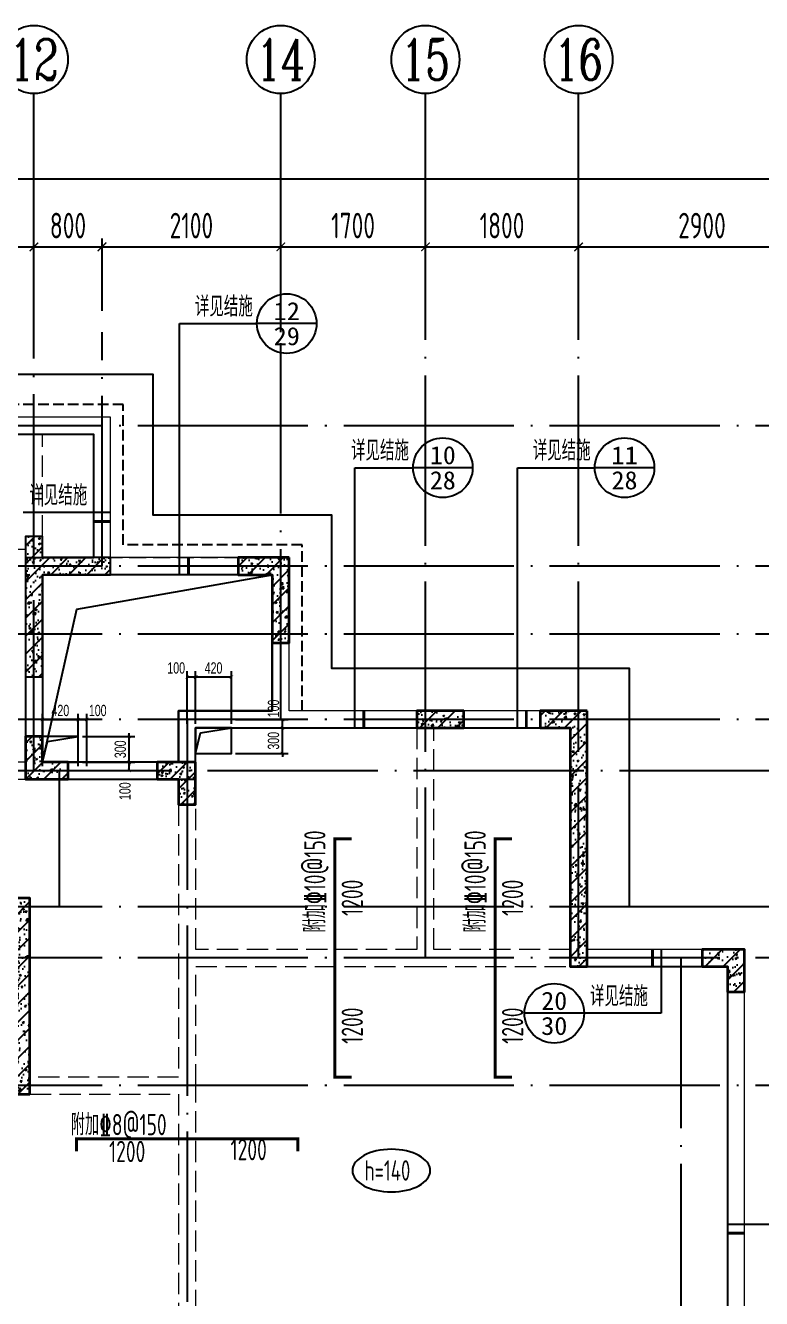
# Model space of a CAD drawing. Extents: x -668857 to 154266, y -275694 to 291306.
# Drawn here: x -213229 to -204579, y -212063 to -197113 of the extents above; entities that cross this region are included whole.
import ezdxf
from ezdxf.enums import TextEntityAlignment as Align

# ---------------------------------------------------------------- set-up
doc = ezdxf.new("R2010")
doc.units = 0
doc.header["$LTSCALE"] = 1000
for name, pattern in [('#P_--_20B1_001_t3$0$DASH', [0.35, 0.25, -0.1]), ('__DASH', [0.35, 0.25, -0.1]), ('DASH', [0.35, 0.25, -0.1]), ('DOTE', [2.42, 2, -0.2, 0.02, -0.2])]:
    doc.linetypes.add(name, pattern=pattern)
doc.layers.get('0').update_dxf_attribs({"linetype": 'CONTINUOUS'})
doc.layers.get('DEFPOINTS').update_dxf_attribs({"linetype": 'CONTINUOUS'})
for name, color, linetype in [('A-AXIS', 1, 'CONTINUOUS'), ('A-DOTE', 10, 'DOTE'), ('AXIS_NUM', 7, 'CONTINUOUS'), ('DIM_IDEN', 67, 'CONTINUOUS'), ('PUB_TEXT', 2, 'CONTINUOUS'), ('ROOF', 183, 'CONTINUOUS'), ('S-B板标注', 3, 'CONTINUOUS'), ('S-B板配筋', 6, 'CONTINUOUS'), ('S-B板配筋号', 7, 'CONTINUOUS'), ('S-D洞口', 4, 'CONTINUOUS'), ('S-D洞口标注', 3, 'CONTINUOUS'), ('S-L主梁线', 4, 'DASH'), ('S-Q墙填充', 252, 'CONTINUOUS'), ('S-Q墙实线', 6, 'CONTINUOUS'), ('S-Y一般标注', 3, 'CONTINUOUS'), ('S-Z柱填充', 252, 'CONTINUOUS'), ('S-Z柱实线', 6, 'CONTINUOUS'), ('看线', 251, 'CONTINUOUS')]:
    doc.layers.add(name, color=color, linetype=linetype)
doc.layers.add('平面-看线', color=45, linetype='CONTINUOUS', lineweight=15)
doc.styles.add('_TCH_AXIS', font='COMPLEX', dxfattribs={"bigfont": 'GBCBIG'})
doc.styles.add('_TCH_LABEL', font='simhei.ttf')
doc.styles.add('TSSD_Axis', font='complex.shx', dxfattribs={"width": 0.7, "bigfont": 'hztxt.shx'})
doc.styles.add('TSSD_DIMENSION', font='Tssdeng.shx', dxfattribs={"width": 0.7, "bigfont": 'tssdchn.shx'})
doc.styles.add('TSSD_REIN', font='tssdeng.shx', dxfattribs={"width": 0.7, "height": 300, "bigfont": 'tssdchn.shx'})
doc.styles.add('结构文字', font='zstxt.shx', dxfattribs={"width": 0.7, "bigfont": 'zshz.shx'})
doc.dimstyles.new('STRUCK30', dxfattribs={"dimscale": 0.33333, "dimtxt": 400, "dimasz": 121, "dimexe": 200, "dimexo": 150, "dimgap": 115, "dimtad": 1, "dimdec": 0, "dimdsep": 46, "dimtxsty": '结构文字', "dimblk": 'ARCHTICK', "dimcen": 400, "dimclrd": 3, "dimclre": 3, "dimclrt": 7, "dimadec": 0, "dimazin": 0, "dimtfac": 1, "dimtdec": 0, "dimtix": 1, "dimtmove": 2, "dimatfit": 3, "dimldrblk": '_DIMX', "dimfxl": 0, "dimtolj": 1, "dimtzin": 0, "dimarcsym": 0})
doc.dimstyles.new('TSSD_100_100', dxfattribs={"dimtxt": 300, "dimasz": 100, "dimexe": 100, "dimexo": 250, "dimgap": 100, "dimtad": 1, "dimdec": 0, "dimzin": 0, "dimdsep": 46, "dimtxsty": 'TSSD_DIMENSION', "dimblk": 'ARCHTICK', "dimcen": 0, "dimdle": 100, "dimclrt": 7, "dimadec": 0, "dimazin": 0, "dimtfac": 1, "dimtdec": 0, "dimtix": 1, "dimtmove": 2, "dimatfit": 3, "dimldrblk": 'ARCHTICK', "dimfxl": 0, "dimtolj": 1, "dimtzin": 0, "dimarcsym": 0})
pattern_1 = [(50, (79242.38, 113232.59), (215.17805, -18.82564), [22.5, -247.5]), (355, (79242.38, 113232.6), (-41.6254, 225.6576), [18, -198]), (100.4514, (79260.31, 113231.02), (173.5528, 206.8319), [19.1221, -210.3426]), (46.1842, (79242.38, 113292.6), (320.1723, -49.6557), [33.75, -371.25]), (96.6356, (79269.06, 113288.45), (280.3988, 292.2354), [28.683, -315.514]), (351.1842, (79242.38, 113292.6), (280.3986, 292.2356), [27, -297]), (21, (79272.38, 113277.59), (179.0721, -120.78567), [22.5, -247.5]), (326, (79272.38, 113277.6), (72.9946, 217.545), [18, -198]), (71.4514, (79287.3, 113267.52), (252.0668, 96.75915), [19.1221, -210.3426]), (37.5, (79242.38, 113232.59), (3.64796, 99.86816), [0, -195.6, 0, -201, 0, -198.75]), (7.5, (79242.38, 113232.59), (78.92086, 118.32351), [0, -114.6, 0, -191.1, 0, -75.75]), (327.5, (79175.48, 113232.59), (160.14673, -6.76646), [0, -75, 0, -234, 0, -310.5]), (317.5, (79145.48, 113232.59), (174.95585, 30.0315), [0, -97.5, 0, -155.4, 0, -220.5]), (45, (79242.38, 113232.59), (-106.066, 106.066), [])]

# ---------------------------------------------------------------- blocks, each defined once
blk = doc.blocks.new('ts_axno')
at = {"color": 0, "linetype": 'ByBlock', "lineweight": -2}
blk.add_circle((0, 0), 0.5, dxfattribs=at)
at = {"color": 0, "linetype": 'ByBlock', "lineweight": -2, "style": 'TSSD_Axis', "width": 0.7}
blk.add_attdef('A', text='', height=0.6, dxfattribs=at).set_placement((0, 0), align=Align.MIDDLE_CENTER)
blk = doc.blocks.new('_ArchTick')
at = {"color": 0, "linetype": 'ByBlock', "const_width": 0.15}
blk.add_lwpolyline([(-0.5, -0.5), (0.5, 0.5)], dxfattribs=at)
blk = doc.blocks.new('*D156')
at = {"layer": 'DEFPOINTS', "color": 0}
for p in [(18500, 19250), (15700, 18250), (18500, 18250)]:
    blk.add_point(p, dxfattribs=at)
at = {"layer": 'S-Y一般标注', "color": 0, "lineweight": -2}
for p, q in [((15700, 18500), (15700, 19350)), ((18500, 18500), (18500, 19350)), ((15600, 19250), (18600, 19250))]:
    blk.add_line(p, q, dxfattribs=at)
at = {"layer": 'S-Y一般标注', "color": 0, "lineweight": -2, "xscale": 100, "yscale": 100, "zscale": 100, "rotation": 180}
blk.add_blockref('_ArchTick', (15700, 19250), dxfattribs=at)
at = {"layer": 'S-Y一般标注', "color": 0, "lineweight": -2, "xscale": 100, "yscale": 100, "zscale": 100}
blk.add_blockref('_ArchTick', (18500, 19250), dxfattribs=at)
at = {"layer": 'S-Y一般标注', "color": 7, "insert": (17100, 19500), "char_height": 300, "attachment_point": 5, "style": 'TSSD_DIMENSION'}
blk.add_mtext('\\A1;2800', dxfattribs=at)
blk = doc.blocks.new('*D157')
at = {"layer": 'DEFPOINTS', "color": 0}
for p in [(19300, 19250), (18500, 18250), (19300, 18250)]:
    blk.add_point(p, dxfattribs=at)
at = {"layer": 'S-Y一般标注', "color": 0, "lineweight": -2}
for p, q in [((18500, 18500), (18500, 19350)), ((19300, 18500), (19300, 19350)), ((18400, 19250), (19400, 19250))]:
    blk.add_line(p, q, dxfattribs=at)
at = {"layer": 'S-Y一般标注', "color": 0, "lineweight": -2, "xscale": 100, "yscale": 100, "zscale": 100, "rotation": 180}
blk.add_blockref('_ArchTick', (18500, 19250), dxfattribs=at)
at = {"layer": 'S-Y一般标注', "color": 0, "lineweight": -2, "xscale": 100, "yscale": 100, "zscale": 100}
blk.add_blockref('_ArchTick', (19300, 19250), dxfattribs=at)
at = {"layer": 'S-Y一般标注', "color": 7, "insert": (18900, 19500), "char_height": 300, "attachment_point": 5, "style": 'TSSD_DIMENSION'}
blk.add_mtext('\\A1;800', dxfattribs=at)
blk = doc.blocks.new('*D158')
at = {"layer": 'DEFPOINTS', "color": 0}
for p in [(23100, 19250), (21400, 18250), (23100, 18250)]:
    blk.add_point(p, dxfattribs=at)
at = {"layer": 'S-Y一般标注', "color": 0, "lineweight": -2}
for p, q in [((21400, 18500), (21400, 19350)), ((23100, 18500), (23100, 19350)), ((21300, 19250), (23200, 19250))]:
    blk.add_line(p, q, dxfattribs=at)
at = {"layer": 'S-Y一般标注', "color": 0, "lineweight": -2, "xscale": 100, "yscale": 100, "zscale": 100, "rotation": 180}
blk.add_blockref('_ArchTick', (21400, 19250), dxfattribs=at)
at = {"layer": 'S-Y一般标注', "color": 0, "lineweight": -2, "xscale": 100, "yscale": 100, "zscale": 100}
blk.add_blockref('_ArchTick', (23100, 19250), dxfattribs=at)
at = {"layer": 'S-Y一般标注', "color": 7, "insert": (22250, 19500), "char_height": 300, "attachment_point": 5, "style": 'TSSD_DIMENSION'}
blk.add_mtext('\\A1;1700', dxfattribs=at)
blk = doc.blocks.new('*D159')
at = {"layer": 'DEFPOINTS', "color": 0}
for p in [(24900, 19250), (23100, 18250), (24900, 18250)]:
    blk.add_point(p, dxfattribs=at)
at = {"layer": 'S-Y一般标注', "color": 0, "lineweight": -2}
for p, q in [((23100, 18500), (23100, 19350)), ((24900, 18500), (24900, 19350)), ((23000, 19250), (25000, 19250))]:
    blk.add_line(p, q, dxfattribs=at)
at = {"layer": 'S-Y一般标注', "color": 0, "lineweight": -2, "xscale": 100, "yscale": 100, "zscale": 100, "rotation": 180}
blk.add_blockref('_ArchTick', (23100, 19250), dxfattribs=at)
at = {"layer": 'S-Y一般标注', "color": 0, "lineweight": -2, "xscale": 100, "yscale": 100, "zscale": 100}
blk.add_blockref('_ArchTick', (24900, 19250), dxfattribs=at)
at = {"layer": 'S-Y一般标注', "color": 7, "insert": (24000, 19500), "char_height": 300, "attachment_point": 5, "style": 'TSSD_DIMENSION'}
blk.add_mtext('\\A1;1800', dxfattribs=at)
blk = doc.blocks.new('*D160')
at = {"layer": 'DEFPOINTS', "color": 0}
for p in [(27800, 19250), (24900, 18250), (27800, 18250)]:
    blk.add_point(p, dxfattribs=at)
at = {"layer": 'S-Y一般标注', "color": 0, "lineweight": -2}
for p, q in [((24900, 18500), (24900, 19350)), ((27800, 18500), (27800, 19350)), ((24800, 19250), (27900, 19250))]:
    blk.add_line(p, q, dxfattribs=at)
at = {"layer": 'S-Y一般标注', "color": 0, "lineweight": -2, "xscale": 100, "yscale": 100, "zscale": 100, "rotation": 180}
blk.add_blockref('_ArchTick', (24900, 19250), dxfattribs=at)
at = {"layer": 'S-Y一般标注', "color": 0, "lineweight": -2, "xscale": 100, "yscale": 100, "zscale": 100}
blk.add_blockref('_ArchTick', (27800, 19250), dxfattribs=at)
at = {"layer": 'S-Y一般标注', "color": 7, "insert": (26350, 19500), "char_height": 300, "attachment_point": 5, "style": 'TSSD_DIMENSION'}
blk.add_mtext('\\A1;2900', dxfattribs=at)
blk = doc.blocks.new('*D173')
at = {"layer": 'DEFPOINTS', "color": 0}
for p in [(54600, 20050), (4600, 18250), (54600, 18250)]:
    blk.add_point(p, dxfattribs=at)
at = {"layer": 'S-Y一般标注', "color": 0, "lineweight": -2}
for p, q in [((4500, 20050), (54700, 20050)), ((4600, 18500), (4600, 20150)), ((54600, 18500), (54600, 20150))]:
    blk.add_line(p, q, dxfattribs=at)
at = {"layer": 'S-Y一般标注', "color": 0, "lineweight": -2, "xscale": 100, "yscale": 100, "zscale": 100, "rotation": 180}
blk.add_blockref('_ArchTick', (4600, 20050), dxfattribs=at)
at = {"layer": 'S-Y一般标注', "color": 0, "lineweight": -2, "xscale": 100, "yscale": 100, "zscale": 100}
blk.add_blockref('_ArchTick', (54600, 20050), dxfattribs=at)
at = {"layer": 'S-Y一般标注', "color": 7, "insert": (29600, 20300), "char_height": 300, "attachment_point": 5, "style": 'TSSD_DIMENSION'}
blk.add_mtext('\\A1;50000', dxfattribs=at)
blk = doc.blocks.new('*D185')
at = {"layer": 'DEFPOINTS', "color": 0}
for p in [(21400, 19250), (19300, 18250), (21400, 18250)]:
    blk.add_point(p, dxfattribs=at)
at = {"layer": 'S-Y一般标注', "color": 0, "lineweight": -2}
for p, q in [((19300, 18500), (19300, 19350)), ((21400, 18500), (21400, 19350)), ((19200, 19250), (21500, 19250))]:
    blk.add_line(p, q, dxfattribs=at)
at = {"layer": 'S-Y一般标注', "color": 0, "lineweight": -2, "xscale": 100, "yscale": 100, "zscale": 100, "rotation": 180}
blk.add_blockref('_ArchTick', (19300, 19250), dxfattribs=at)
at = {"layer": 'S-Y一般标注', "color": 0, "lineweight": -2, "xscale": 100, "yscale": 100, "zscale": 100}
blk.add_blockref('_ArchTick', (21400, 19250), dxfattribs=at)
at = {"layer": 'S-Y一般标注', "color": 7, "insert": (20350, 19500), "char_height": 300, "attachment_point": 5, "style": 'TSSD_DIMENSION'}
blk.add_mtext('\\A1;2100', dxfattribs=at)
blk = doc.blocks.new('20210731.05472099')
at = {"layer": 'ROOF', "ltscale": 0.8}
for points in [[(21200, 3000), (21200, 8000), (19350, 8000), (19350, 10800), (15850, 10800), (15850, 12600), (13750, 12600), (13750, 14250), (8150, 14250), (8150, 12600), (6050, 12600), (6050, 10800), (2550, 10800), (2550, 8500), (1850, 8500)], [(8850, 12100), (8850, 13550), (13050, 13550), (13050, 12100), (12250, 12100), (12250, 9500), (14250, 9500), (14250, 10100), (18650, 10100), (18650, 7300), (20500, 7300), (20500, 3000), (14050, 3000), (14050, 1200), (7850, 1200), (7850, 3000), (2050, 3000), (2050, 7300), (3250, 7300), (3250, 10100), (4850, 10100), (4850, 7300), (9600, 7300)]]:
    blk.add_lwpolyline(points, dxfattribs=at)
blk.add_lwpolyline([(15150, 10300), (15150, 11900), (12450, 11900), (12450, 9701), (14050, 9701), (14050, 10300)], close=True, dxfattribs=at)
at = {"layer": '平面-看线', "linetype": 'DASH', "ltscale": 0.8}
blk.add_lwpolyline([(20900, 3000), (20700, 3000), (20700, 7500), (18850, 7500), (18850, 10300), (15350, 10300), (15350, 12100), (13250, 12100), (13250, 13750), (8650, 13750), (8650, 12100), (6550, 12100), (6550, 10300), (3050, 10300), (3050, 8400)], dxfattribs=at)
at = {"layer": '看线', "color": 202, "linetype": '#P_--_20B1_001_t3$0$DASH', "ltscale": 0.5}
blk.add_lwpolyline([(15500, 10300), (15500, 12250), (13400, 12250), (13400, 13900), (8500, 13900), (8500, 12250), (6400, 12250), (6400, 10300)], dxfattribs=at)
blk = doc.blocks.new('20210807.15294921')
at = {"layer": 'S-Q墙填充'}
h = blk.add_hatch(dxfattribs=at)
h.set_pattern_fill('ARMORED', color=252, scale=30, style=0)
h.set_pattern_definition([(50, (73980.54, 281268.66), (215.17805, -18.82564), [22.5, -247.5]), (355, (73980.54, 281268.66), (-41.6254, 225.65764), [18, -198]), (100.4514, (73998.48, 281267.1), (173.55281, 206.83186), [19.12206, -210.34263]), (46.1842, (73980.54, 281328.66), (320.1723, -49.6557), [33.75, -371.25]), (96.6356, (74007.23, 281324.53), (280.3988, 292.23536), [28.6831, -315.5139]), (351.1842, (73980.54, 281328.66), (280.3986, 292.2356), [27, -297]), (21, (74010.54, 281313.66), (179.07212, -120.78567), [22.5, -247.5]), (326, (74010.54, 281313.66), (72.9946, 217.54501), [18, -198]), (71.4514, (74025.47, 281303.6), (252.06679, 96.75915), [19.12206, -210.34263]), (37.5, (73980.544, 281268.66), (3.647957, 99.868156), [0, -195.6, 0, -201, 0, -198.75]), (7.5, (73980.54, 281268.66), (78.92086, 118.323514), [0, -114.6, 0, -191.1, 0, -75.75]), (327.5, (73913.644, 281268.66), (160.14673, -6.766462), [0, -75, 0, -234, 0, -310.5]), (317.5, (73883.64, 281268.66), (174.95585, 30.031495), [0, -97.5, 0, -155.4, 0, -220.5]), (45, (73980.54, 281268.66), (-106.06602, 106.06602), [])])
h.paths.add_polyline_path([(72116, 67840), (72116, 66540), (72316, 66540), (72316, 67740), (73115, 67740), (73115, 67940), (72316, 67940), (72316, 68190), (72116, 68190)])
h = blk.add_hatch(dxfattribs=at)
h.set_pattern_fill('ARMORED', color=252, scale=30, style=0)
h.set_pattern_definition(pattern_1)
h.paths.add_polyline_path([(75216, 67940), (74616, 67940), (74616, 67740), (75016, 67740), (75016, 66940), (75216, 66940)])
h = blk.add_hatch(dxfattribs=at)
h.set_pattern_fill('ARMORED', color=252, scale=30, style=0)
h.set_pattern_definition(pattern_1)
h.paths.add_polyline_path([(78716, 66140), (78166, 66140), (78166, 65940), (78516, 65940), (78516, 63140), (78716, 63140)])
h = blk.add_hatch(dxfattribs=at)
h.set_pattern_fill('ARMORED', color=252, scale=30, style=0)
h.set_pattern_definition(pattern_1)
h.paths.add_polyline_path([(72166, 61640), (72166, 62790), (72166, 63240), (72166, 63940), (71966, 63940), (71966, 63240), (71966, 62790), (71966, 61840), (71766, 61840), (71766, 61640)])
at = {"layer": 'S-Z柱填充'}
h = blk.add_hatch(dxfattribs=at)
h.set_pattern_fill('ARMORED', color=252, scale=30, style=0)
h.set_pattern_definition(pattern_1)
h.paths.add_polyline_path([(77266, 66140), (76716, 66140), (76716, 65940), (77266, 65940)])
h = blk.add_hatch(dxfattribs=at)
h.set_pattern_fill('ARMORED', color=252, scale=30, style=0)
h.set_pattern_definition(pattern_1)
h.paths.add_polyline_path([(72316, 65840), (72116, 65840), (72116, 65340), (72616, 65340), (72616, 65540), (72316, 65540)])
h = blk.add_hatch(dxfattribs=at)
h.set_pattern_fill('ARMORED', color=252, scale=30, style=0)
h.set_pattern_definition(pattern_1)
h.paths.add_polyline_path([(74115, 65540), (73665, 65540), (73665, 65340), (73915, 65340), (73915, 65040), (74115, 65040)])
h = blk.add_hatch(dxfattribs=at)
h.set_pattern_fill('ARMORED', color=252, scale=30, style=0)
h.set_pattern_definition(pattern_1)
h.paths.add_polyline_path([(80066, 63140), (80366, 63140), (80366, 62840), (80566, 62840), (80566, 63340), (80066, 63340)])
at = {"layer": 'S-D洞口', "color": 5}
blk.add_lwpolyline([(75016, 67740), (72316, 67740), (72316, 65540), (72720, 67335), (75016, 67740), (75016, 66140), (73915, 66140), (73915, 65540), (72316, 65540)], dxfattribs=at)
at = {"layer": 'S-L主梁线', "linetype": 'ByBlock', "lineweight": 18}
for p, q in [((72215, 69590), (69416, 69590)), ((73116, 69590), (72215, 69590)), ((73115, 67940), (73116, 69590)), ((74616, 67940), (73115, 67940)), ((75016, 66940), (75016, 66140)), ((75216, 66140), (75216, 66940)), ((72316, 65840), (72316, 66540)), ((73915, 66140), (73915, 65540)), ((75016, 66140), (73915, 66140)), ((76716, 66140), (75216, 66140)), ((78166, 66140), (77266, 66140)), ((73665, 65540), (72616, 65540)), ((80066, 63340), (78716, 63340)), ((80566, 59240), (80566, 62840))]:
    blk.add_line(p, q, dxfattribs=at)
at = {"layer": 'S-L主梁线', "linetype": '__DASH', "lineweight": 18}
for p, q in [((72315, 69390), (72916, 69390)), ((72316, 68190), (72315, 69390)), ((72916, 69390), (72915, 67940)), ((72316, 68140), (72316, 68190)), ((69516, 68040), (72116, 68040)), ((73115, 67740), (74616, 67740)), ((72116, 66540), (72116, 65840)), ((74115, 65540), (74115, 65940)), ((74115, 65940), (75116, 65940)), ((75116, 65940), (76716, 65940)), ((76716, 65940), (76716, 63340)), ((76916, 63340), (76916, 65940)), ((77266, 65940), (78166, 65940)), ((72116, 65540), (69516, 65540)), ((69516, 65340), (72116, 65340)), ((72616, 65340), (73665, 65340)), ((73916, 65041), (73916, 63240)), ((74116, 63340), (74116, 65041)), ((73916, 63240), (73916, 61840)), ((76716, 63340), (74116, 63340)), ((78516, 63340), (76916, 63340)), ((74116, 63140), (76816, 63140)), ((74116, 61740), (74116, 63140)), ((76816, 63140), (78516, 63140)), ((78716, 63140), (80066, 63140)), ((80366, 62840), (80366, 59240)), ((73916, 61840), (72166, 61840)), ((72166, 61640), (73916, 61640)), ((73916, 61640), (73916, 59090)), ((74116, 59090), (74116, 61740))]:
    blk.add_line(p, q, dxfattribs=at)
at = {"layer": 'S-Q墙实线'}
blk.add_lwpolyline([(72116, 67840), (72116, 66540), (72316, 66540), (72316, 67740), (73115, 67740), (73115, 67940), (72316, 67940), (72316, 68190), (72116, 68190)], close=True, dxfattribs=at)
at = {"layer": 'S-Q墙实线', "lineweight": 35}
for points in [[(75216, 67940), (74616, 67940), (74616, 67740), (75016, 67740), (75016, 66940), (75216, 66940)], [(78716, 66140), (78166, 66140), (78166, 65940), (78516, 65940), (78516, 63140), (78716, 63140)], [(72166, 61640), (72166, 62790), (72166, 63240), (72166, 63940), (71966, 63940), (71966, 63240), (71966, 62790), (71966, 61840), (71766, 61840), (71766, 61640)]]:
    blk.add_lwpolyline(points, close=True, dxfattribs=at)
at = {"layer": 'S-Z柱实线', "lineweight": 35}
for points in [[(77266, 66140), (76716, 66140), (76716, 65940), (77266, 65940)], [(72316, 65840), (72116, 65840), (72116, 65340), (72616, 65340), (72616, 65540), (72316, 65540)], [(74115, 65540), (73665, 65540), (73665, 65340), (73915, 65340), (73915, 65040), (74115, 65040)], [(80066, 63140), (80366, 63140), (80366, 62840), (80566, 62840), (80566, 63340), (80066, 63340)]]:
    blk.add_lwpolyline(points, close=True, dxfattribs=at)
blk = doc.blocks.new('*D1038')
at = {"layer": 'DEFPOINTS', "color": 0}
for p in [(-212609, -205463), (-212009, -205463), (-212609, -205763)]:
    blk.add_point(p, dxfattribs=at)
at = {"layer": 'S-D洞口标注', "color": 3, "lineweight": -2}
for p, q in [((-212559, -205463), (-211943, -205463)), ((-212009, -205463), (-212009, -205422)), ((-212009, -205763), (-212009, -205463)), ((-212559, -205763), (-211943, -205763)), ((-212009, -205763), (-212009, -205803))]:
    blk.add_line(p, q, dxfattribs=at)
at = {"layer": 'S-D洞口标注', "color": 3, "lineweight": -2, "xscale": 40.33293, "yscale": 40.33293, "zscale": 40.33293}
for p, rotation in [((-212009, -205463), 270), ((-212009, -205763), 90)]:
    blk.add_blockref('_ArchTick', p, dxfattribs=dict(at, rotation=rotation))
at = {"layer": 'S-D洞口标注', "color": 7, "insert": (-212114, -205613), "char_height": 133.3, "attachment_point": 5, "rotation": 90, "style": '结构文字'}
blk.add_mtext('\\A1;300', dxfattribs=at)
blk = doc.blocks.new('_DIMX')
blk.add_line((-150, 0), (150, 0))
at = {"const_width": 50}
blk.add_lwpolyline([(-70, -70), (70, 70)], dxfattribs=at)
blk = doc.blocks.new('*D1039')
at = {"layer": 'DEFPOINTS', "color": 0}
for p in [(-212609, -205263), (-213029, -205863), (-212609, -205863)]:
    blk.add_point(p, dxfattribs=at)
at = {"layer": 'S-D洞口标注', "color": 3, "lineweight": -2}
for p, q in [((-213029, -205813), (-213029, -205197)), ((-212609, -205813), (-212609, -205197)), ((-213029, -205263), (-212609, -205263))]:
    blk.add_line(p, q, dxfattribs=at)
at = {"layer": 'S-D洞口标注', "color": 3, "lineweight": -2, "xscale": 40.33293, "yscale": 40.33293, "zscale": 40.33293, "rotation": 180}
blk.add_blockref('_ArchTick', (-213029, -205263), dxfattribs=at)
at = {"layer": 'S-D洞口标注', "color": 3, "lineweight": -2, "xscale": 40.33293, "yscale": 40.33293, "zscale": 40.33293}
blk.add_blockref('_ArchTick', (-212609, -205263), dxfattribs=at)
at = {"layer": 'S-D洞口标注', "color": 7, "insert": (-212819, -205158), "char_height": 133.3, "attachment_point": 5, "style": '结构文字'}
blk.add_mtext('\\A1;420', dxfattribs=at)
blk = doc.blocks.new('*D1040')
at = {"layer": 'DEFPOINTS', "color": 0}
for p in [(-212509, -205263), (-212609, -205863), (-212509, -205863)]:
    blk.add_point(p, dxfattribs=at)
at = {"layer": 'S-D洞口标注', "color": 3, "lineweight": -2}
for p, q in [((-212609, -205813), (-212609, -205197)), ((-212509, -205813), (-212509, -205197)), ((-212609, -205263), (-212509, -205263))]:
    blk.add_line(p, q, dxfattribs=at)
at = {"layer": 'S-D洞口标注', "color": 3, "lineweight": -2, "xscale": 40.33293, "yscale": 40.33293, "zscale": 40.33293, "rotation": 180}
blk.add_blockref('_ArchTick', (-212609, -205263), dxfattribs=at)
at = {"layer": 'S-D洞口标注', "color": 3, "lineweight": -2, "xscale": 40.33293, "yscale": 40.33293, "zscale": 40.33293}
blk.add_blockref('_ArchTick', (-212509, -205263), dxfattribs=at)
at = {"layer": 'S-D洞口标注', "color": 7, "insert": (-212380, -205158), "char_height": 133.3, "attachment_point": 5, "style": '结构文字'}
blk.add_mtext('\\A1;100', dxfattribs=at)
blk = doc.blocks.new('*D1041')
at = {"layer": 'DEFPOINTS', "color": 0}
for p in [(-212609, -205763), (-212009, -205763), (-212609, -205863)]:
    blk.add_point(p, dxfattribs=at)
at = {"layer": 'S-D洞口标注', "color": 3, "lineweight": -2}
for p, q in [((-212559, -205763), (-211943, -205763)), ((-212009, -205863), (-212009, -205763)), ((-212559, -205863), (-211943, -205863))]:
    blk.add_line(p, q, dxfattribs=at)
at = {"layer": 'S-D洞口标注', "color": 3, "lineweight": -2, "xscale": 40.33293, "yscale": 40.33293, "zscale": 40.33293}
for p, rotation in [((-212009, -205763), 90), ((-212009, -205863), 270)]:
    blk.add_blockref('_ArchTick', p, dxfattribs=dict(at, rotation=rotation))
at = {"layer": 'S-D洞口标注', "color": 7, "insert": (-212059, -206105), "char_height": 133.3, "attachment_point": 5, "rotation": 90, "style": '结构文字'}
blk.add_mtext('\\A1;100', dxfattribs=at)
blk = doc.blocks.new('*D1050')
at = {"layer": 'DEFPOINTS', "color": 0}
for p in [(-210809, -205363), (-210209, -205363), (-210809, -205663)]:
    blk.add_point(p, dxfattribs=at)
at = {"layer": 'S-D洞口标注', "color": 3, "lineweight": -2}
for p, q in [((-210759, -205363), (-210143, -205363)), ((-210209, -205363), (-210209, -205323)), ((-210209, -205663), (-210209, -205363)), ((-210759, -205663), (-210143, -205663)), ((-210209, -205663), (-210209, -205703))]:
    blk.add_line(p, q, dxfattribs=at)
at = {"layer": 'S-D洞口标注', "color": 3, "lineweight": -2, "xscale": 40.33293, "yscale": 40.33293, "zscale": 40.33293}
for p, rotation in [((-210209, -205363), 270), ((-210209, -205663), 90)]:
    blk.add_blockref('_ArchTick', p, dxfattribs=dict(at, rotation=rotation))
at = {"layer": 'S-D洞口标注', "color": 7, "insert": (-210314, -205513), "char_height": 133.3, "attachment_point": 5, "rotation": 90, "style": '结构文字'}
blk.add_mtext('\\A1;300', dxfattribs=at)
blk = doc.blocks.new('*D1051')
at = {"layer": 'DEFPOINTS', "color": 0}
for p in [(-210809, -204764), (-211229, -205364), (-210809, -205363)]:
    blk.add_point(p, dxfattribs=at)
at = {"layer": 'S-D洞口标注', "color": 3, "lineweight": -2}
for p, q in [((-211229, -205314), (-211229, -204697)), ((-211229, -204764), (-210809, -204764)), ((-210809, -205313), (-210809, -204697))]:
    blk.add_line(p, q, dxfattribs=at)
at = {"layer": 'S-D洞口标注', "color": 3, "lineweight": -2, "xscale": 40.33293, "yscale": 40.33293, "zscale": 40.33293, "rotation": 180}
blk.add_blockref('_ArchTick', (-211229, -204764), dxfattribs=at)
at = {"layer": 'S-D洞口标注', "color": 3, "lineweight": -2, "xscale": 40.33293, "yscale": 40.33293, "zscale": 40.33293}
blk.add_blockref('_ArchTick', (-210809, -204764), dxfattribs=at)
at = {"layer": 'S-D洞口标注', "color": 7, "insert": (-211019, -204659), "char_height": 133.3, "attachment_point": 5, "style": '结构文字'}
blk.add_mtext('\\A1;420', dxfattribs=at)
blk = doc.blocks.new('*D1052')
at = {"layer": 'DEFPOINTS', "color": 0}
for p in [(-210809, -205263), (-210809, -205363), (-210209, -205263)]:
    blk.add_point(p, dxfattribs=at)
at = {"layer": 'S-D洞口标注', "color": 3, "lineweight": -2}
for p, q in [((-210759, -205263), (-210143, -205263)), ((-210759, -205363), (-210143, -205363)), ((-210209, -205363), (-210209, -205263))]:
    blk.add_line(p, q, dxfattribs=at)
at = {"layer": 'S-D洞口标注', "color": 3, "lineweight": -2, "xscale": 40.33293, "yscale": 40.33293, "zscale": 40.33293}
for p, rotation in [((-210209, -205263), 90), ((-210209, -205363), 270)]:
    blk.add_blockref('_ArchTick', p, dxfattribs=dict(at, rotation=rotation))
at = {"layer": 'S-D洞口标注', "color": 7, "insert": (-210314, -205134), "char_height": 133.3, "attachment_point": 5, "rotation": 90, "style": '结构文字'}
blk.add_mtext('\\A1;100', dxfattribs=at)
blk = doc.blocks.new('*D1053')
at = {"layer": 'DEFPOINTS', "color": 0}
for p in [(-211229, -204764), (-211329, -205364), (-211229, -205364)]:
    blk.add_point(p, dxfattribs=at)
at = {"layer": 'S-D洞口标注', "color": 3, "lineweight": -2}
for p, q in [((-211329, -205314), (-211329, -204697)), ((-211329, -204764), (-211229, -204764)), ((-211229, -205314), (-211229, -204697))]:
    blk.add_line(p, q, dxfattribs=at)
at = {"layer": 'S-D洞口标注', "color": 3, "lineweight": -2, "xscale": 40.33293, "yscale": 40.33293, "zscale": 40.33293, "rotation": 180}
blk.add_blockref('_ArchTick', (-211329, -204764), dxfattribs=at)
at = {"layer": 'S-D洞口标注', "color": 3, "lineweight": -2, "xscale": 40.33293, "yscale": 40.33293, "zscale": 40.33293}
blk.add_blockref('_ArchTick', (-211229, -204764), dxfattribs=at)
at = {"layer": 'S-D洞口标注', "color": 7, "insert": (-211458, -204659), "char_height": 133.3, "attachment_point": 5, "style": '结构文字'}
blk.add_mtext('\\A1;100', dxfattribs=at)
blk = doc.blocks.new('20210811.10013268')
at = {"layer": 'DIM_IDEN'}
for p, q in [((15665, 16253), (16574, 16253)), ((15665, 13305), (15665, 16253)), ((17274, 16253), (16574, 16253)), ((17723, 14561), (18408, 14561)), ((17723, 11505), (17723, 14561)), ((19108, 14561), (18408, 14561)), ((19634, 14561), (20543, 14561)), ((19634, 11505), (19634, 14561)), ((21243, 14561), (20543, 14561)), ((14599, 14036), (13828, 14036)), ((14853, 14036), (14599, 14036)), ((21325, 8905), (21325, 8154)), ((20417, 8154), (19717, 8154)), ((21325, 8154), (20417, 8154)), ((22103, 5679), (23279, 5679))]:
    blk.add_line(p, q, dxfattribs=at)
at = {"layer": 'DIM_IDEN', "const_width": 35}
for points in [[(14853, 13931), (14653, 13931)], [(15770, 13305), (15770, 13505)], [(17828, 11505), (17828, 11705)], [(19739, 11505), (19739, 11705)], [(21220, 8905), (21220, 8705)], [(22103, 5574), (22303, 5574)]]:
    blk.add_lwpolyline(points, dxfattribs=at)
at = {"layer": 'DIM_IDEN'}
for centre in [(16924, 16253), (18758, 14561), (20893, 14561), (20067, 8154)]:
    blk.add_circle(centre, 350, dxfattribs=at)
at = {"layer": 'PUB_TEXT', "style": '_TCH_AXIS'}
for p in [(15844, 16336), (17679, 14645), (19814, 14645), (13898, 14119), (20487, 8237)]:
    blk.add_text('详见结施', height=236.3, dxfattribs=at).set_placement(p)
at = {"layer": 'PUB_TEXT', "style": '_TCH_LABEL'}
for s, height, width, p, p2 in [('12', 211.6, 1.022989, (16768, 16294), (17079, 16294)), ('29', 212.7, 1.00565, (16770, 16000), (17078, 16000)), ('10', 213.8, 0.988889, (18606, 14602), (18910, 14602)), ('11', 210.8, 1.034884, (20736, 14602), (21050, 14602)), ('28', 213.8, 0.988889, (18606, 14307), (18910, 14307)), ('28', 213.8, 0.988889, (20741, 14307), (21045, 14307)), ('20', 213.8, 0.988889, (19915, 8194), (20219, 8194)), ('30', 212.7, 1.00565, (19913, 7900), (20221, 7900))]:
    blk.add_text(s, height=height, dxfattribs=dict(at, width=width)).set_placement(p, p2, align=Align.FIT)
blk = doc.blocks.new('20210726.16395156')
at = {"layer": 'A-AXIS'}
for p, q in [((18500, 18249.9), (18500, 21049.9)), ((21400, 18249.9), (21400, 21049.9)), ((23100, 18249.9), (23100, 21049.9)), ((24900, 18249.9), (24900, 21049.9))]:
    blk.add_line(p, q, dxfattribs=at)
at = {"layer": 'A-DOTE'}
for p, q in [((18500, 13100.3), (18500, 18249.9)), ((19300, 15500), (19300, 18249.9)), ((21400, 13700), (21400, 18249.9)), ((23100, 10900), (23100, 18249.9)), ((24900, 10900), (24900, 18249.9)), ((55600, 17150), (3600, 17150)), ((55600, 15500), (3600, 15500)), ((55600, 14700), (3600, 14700)), ((55600, 13700), (3600, 13700)), ((20299.8, 13700), (20300, 3600)), ((3600, 13100.3), (55600, 13100.3)), ((18800, 11500), (18800, 13100)), ((55600, 11500), (3600, 11500)), ((55600, 10900), (3600, 10900)), ((26100, 10900), (26100, 3600)), ((55600, 9400), (3600, 9400))]:
    blk.add_line(p, q, dxfattribs=at)
at = {"layer": 'A-AXIS'}
ref = blk.add_blockref('ts_axno', (18500, 21449.9), dxfattribs=dict(at, xscale=800, yscale=800, zscale=800))
ref.add_attrib('7', '12', dxfattribs={"layer": 'AXIS_NUM', "height": 480, "style": 'TSSD_Axis', "width": 0.7}).set_placement((18500, 21449.9), align=Align.MIDDLE_CENTER)
ref = blk.add_blockref('ts_axno', (21400, 21449.9), dxfattribs=dict(at, xscale=800, yscale=800, zscale=800))
ref.add_attrib('8', '14', dxfattribs={"layer": 'AXIS_NUM', "height": 480, "style": 'TSSD_Axis', "width": 0.7}).set_placement((21400, 21449.9), align=Align.MIDDLE_CENTER)
ref = blk.add_blockref('ts_axno', (23100, 21449.9), dxfattribs=dict(at, xscale=800, yscale=800, zscale=800))
ref.add_attrib('9', '15', dxfattribs={"layer": 'AXIS_NUM', "height": 480, "style": 'TSSD_Axis', "width": 0.7}).set_placement((23100, 21449.9), align=Align.MIDDLE_CENTER)
ref = blk.add_blockref('ts_axno', (24900, 21449.9), dxfattribs=dict(at, xscale=800, yscale=800, zscale=800))
ref.add_attrib('10', '16', dxfattribs={"layer": 'AXIS_NUM', "height": 480, "style": 'TSSD_Axis', "width": 0.7}).set_placement((24900, 21449.9), align=Align.MIDDLE_CENTER)
at = {"layer": 'S-Y一般标注'}
for base, p1, p2, picture, middle in [((54600, 20049.9), (4600, 18249.9), (54600, 18249.9), '*D173', (29600, 20299.9)), ((18500, 19249.9), (15700, 18249.9), (18500, 18249.9), '*D156', (17100, 19499.9)), ((19300, 19249.9), (18500, 18249.9), (19300, 18249.9), '*D157', (18900, 19499.9)), ((21400, 19249.9), (19300, 18249.9), (21400, 18249.9), '*D185', (20350, 19499.9)), ((23100, 19249.9), (21400, 18249.9), (23100, 18249.9), '*D158', (22250, 19499.9)), ((24900, 19249.9), (23100, 18249.9), (24900, 18249.9), '*D159', (24000, 19499.9)), ((27800, 19249.9), (24900, 18249.9), (27800, 18249.9), '*D160', (26350, 19499.9))]:
    dim = blk.add_linear_dim(base=base, p1=p1, p2=p2, dimstyle='TSSD_100_100', dxfattribs=at)
    dim.commit()
    dim.dimension.update_dxf_attribs({"geometry": picture, "text_midpoint": middle})

msp = doc.modelspace()

# ---------------------------------------------------------------- linework, layer by layer
at = {"layer": 'S-B板标注', "extrusion": (0, 0, -1)}
msp.add_ellipse((-208929.17, -210560.81), major_axis=(457.33, -0.02), ratio=0.54724159, dxfattribs=at)
at = {"layer": 'S-B板配筋', "lineweight": 35, "const_width": 35}
for points in [[(-209394.01, -209463.03), (-209594.01, -209463.03), (-209594.01, -206663.03), (-209394.01, -206663.03)], [(-207510.1, -209463.03), (-207710.1, -209463.03), (-207710.1, -206663.03), (-207510.1, -206663.03)], [(-210029.25, -210336.04), (-210029.25, -210186.04), (-212629.25, -210186.04), (-212629.25, -210336.04)]]:
    msp.add_lwpolyline(points, dxfattribs=at)
at = {"layer": 'S-D洞口', "color": 5}
for points in [[(-210329.25, -203563.03), (-213029.25, -203563.03), (-213029.25, -205762.76), (-212625.19, -203967.09), (-210329.25, -203563.03), (-210329.16, -205163.02), (-211429.4, -205163.02), (-211429.4, -205762.63), (-213029.25, -205762.76)], [(-211229.45, -205663.03), (-210809.45, -205663.03), (-210809.45, -205363.03), (-211229.45, -205363.03), (-211229.45, -205663.03), (-211171.12, -205421.37), (-210809.45, -205363.03)], [(-213029.25, -205762.76), (-212609.25, -205762.76), (-212609.25, -205462.76), (-213029.25, -205462.76), (-213029.25, -205762.76), (-212970.91, -205521.1), (-212609.25, -205462.76)]]:
    msp.add_lwpolyline(points, dxfattribs=at)

# ---------------------------------------------------------------- block references
at = {"layer": 'A-DOTE'}
msp.add_blockref('20210726.16395156', (-231629.25, -218963.08), dxfattribs=at)
at = {"layer": 'PUB_TEXT'}
msp.add_blockref('20210811.10013268', (-227082.28, -216867.66), dxfattribs=at)
at = {"layer": 'ROOF'}
msp.add_blockref('20210731.05472099', (-225479.25, -215463.03), dxfattribs=at)
at = {"layer": 'S-Q墙填充'}
msp.add_blockref('20210807.15294921', (-285344.89, -271302.58), dxfattribs=at)

# ---------------------------------------------------------------- texts
at = {"layer": 'S-B板标注', "color": 7, "style": 'TSSD_REIN', "width": 0.7}
msp.add_text('h=140', height=240, rotation=359.997282, dxfattribs=at).set_placement((-209244.18, -210678.94))
at = {"layer": 'S-B板配筋号', "color": 1, "style": 'TSSD_REIN', "width": 0.7}
for p in [(-209953.86, -207164.58), (-208069.95, -207164.58)]:
    msp.add_text('附加%%13210@150', height=250, rotation=449.999992, dxfattribs=at).set_placement(p, align=Align.TOP_CENTER)
at = {"layer": 'S-B板配筋号', "style": 'TSSD_REIN', "width": 0.7}
for p in [(-209514.01, -207356.94), (-207630.1, -207356.94), (-209514.01, -208858.43), (-207630.1, -208858.43)]:
    msp.add_text('1200', height=250, rotation=449.999992, dxfattribs=at).set_placement(p, align=Align.TOP_CENTER)
at = {"layer": 'S-B板配筋号', "color": 1, "style": 'TSSD_REIN', "width": 0.7}
msp.add_text('附加%%1328@150', height=250, dxfattribs=at).set_placement((-212696.3, -210145.48))
at = {"layer": 'S-B板配筋号', "style": 'TSSD_REIN', "width": 0.7}
for p in [(-210606.08, -210189.07), (-212033.72, -210211.37)]:
    msp.add_text('1200', height=250, dxfattribs=at).set_placement(p, align=Align.TOP_CENTER)

# ---------------------------------------------------------------- dimensions: what is measured, and where the dimension line sits
at = {"layer": 'S-D洞口标注'}
for base, p1, p2, picture, middle in [((-211229.39, -204763.56), (-211329.46, -205363.56), (-211229.39, -205363.56), '*D1053', (-211458.35, -204658.56)), ((-212509.25, -205263.36), (-212609.24, -205862.76), (-212509.25, -205862.76), '*D1040', (-212380.37, -205158.36))]:
    dim = msp.add_linear_dim(base=base, p1=p1, p2=p2, dimstyle='STRUCK30', dxfattribs=at)
    dim.commit()
    dim.dimension.update_dxf_attribs({"geometry": picture, "text_midpoint": middle, "dimtype": 160})
for base, p1, p2, picture, middle in [((-210809.39, -204763.56), (-211229.39, -205363.56), (-210809.39, -205362.96), '*D1051', (-211019.39, -204658.56)), ((-212609.24, -205263.36), (-213029.25, -205863.36), (-212609.24, -205862.76), '*D1039', (-212819.25, -205158.37))]:
    dim = msp.add_linear_dim(base=base, p1=p1, p2=p2, dimstyle='STRUCK30', dxfattribs=at)
    dim.commit()
    dim.dimension.update_dxf_attribs({"geometry": picture, "text_midpoint": middle})
for base, p1, p2, picture, middle in [((-210209.45, -205263.03), (-210809.45, -205363.03), (-210809.45, -205263.03), '*D1052', (-210314.45, -205134.15)), ((-212009.24, -205762.76), (-212609.24, -205862.76), (-212609.24, -205762.76), '*D1041', (-212059.24, -206104.69))]:
    dim = msp.add_linear_dim(base=base, p1=p1, p2=p2, angle=90, dimstyle='STRUCK30', dxfattribs=at)
    dim.commit()
    dim.dimension.update_dxf_attribs({"geometry": picture, "text_midpoint": middle, "dimtype": 160})
for base, p1, p2, picture, middle in [((-210209.45, -205363.03), (-210809.45, -205663.03), (-210809.45, -205363.03), '*D1050', (-210314.45, -205513.03)), ((-212009.24, -205462.76), (-212609.24, -205762.76), (-212609.24, -205462.76), '*D1038', (-212114.24, -205612.76))]:
    dim = msp.add_linear_dim(base=base, p1=p1, p2=p2, angle=90, dimstyle='STRUCK30', dxfattribs=at)
    dim.commit()
    dim.dimension.update_dxf_attribs({"geometry": picture, "text_midpoint": middle})

doc.saveas('drawing.dxf')
